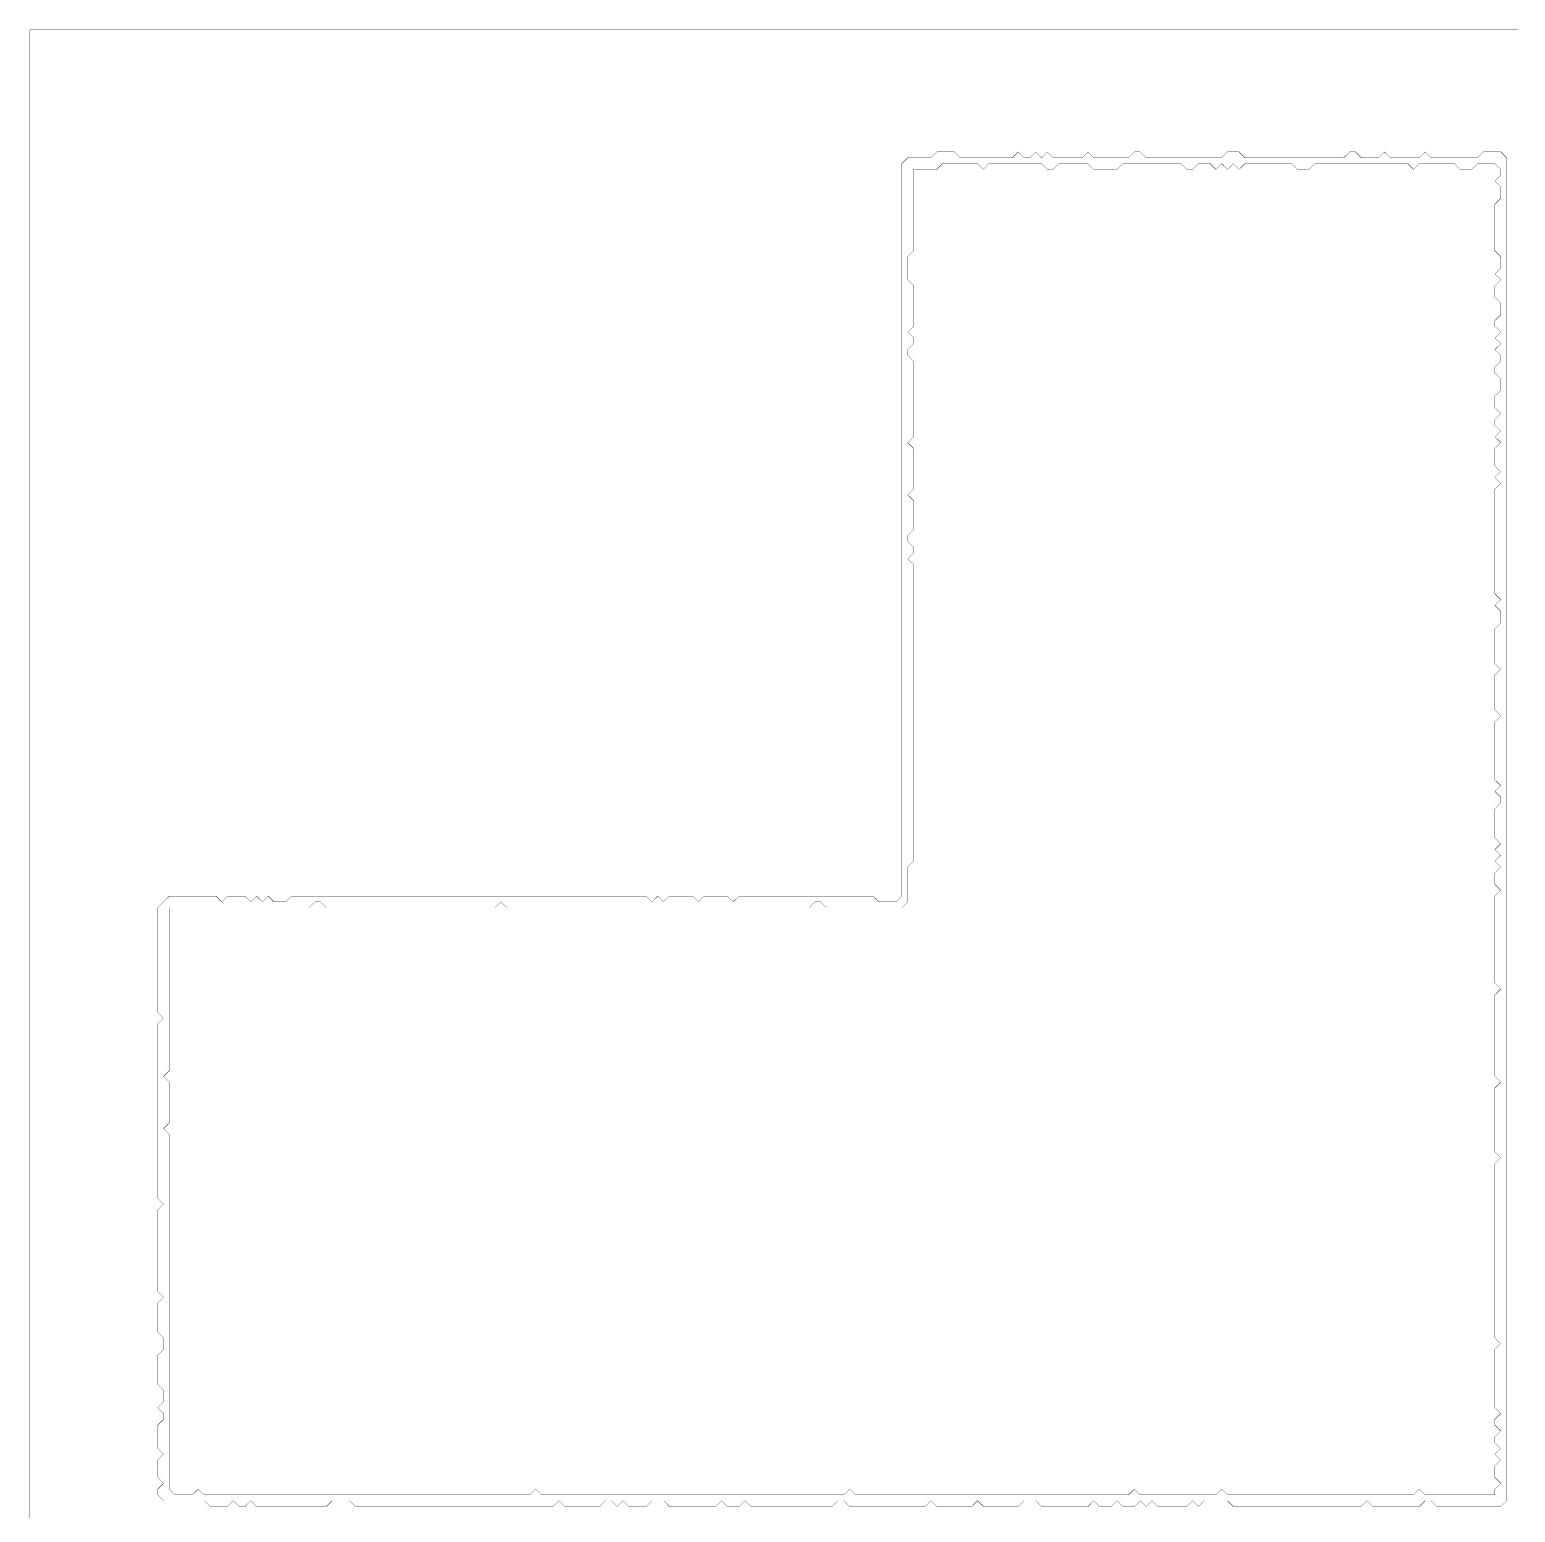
# Model space of a CAD drawing. Header units: metres. Extents: x 0 to 5248, y -5248 to 0.
# Drawn here: x 0 to 2624, y -2619 to 0 of the extents above; entities that cross this region are included whole.
import ezdxf

# ---------------------------------------------------------------- set-up
doc = ezdxf.new("R2010")
doc.units = ezdxf.units.M
doc.layers.add('conductor', color=1, linetype='Continuous')
doc.layers.add('substrate', color=5, linetype='Continuous')

msp = doc.modelspace()

# ---------------------------------------------------------------- linework, layer by layer
at = {"layer": 'conductor', "const_width": 0.5}
msp.add_lwpolyline([(1612.3, -236.2), (1602, -246.5), (1591.8, -246.5), (1581.5, -246.5), (1571.2, -246.5), (1561, -246.5), (1561, -256.7), (1561, -267), (1561, -277.3), (1561, -287.5), (1561, -297.8), (1561, -308.1), (1561, -318.4), (1561, -328.6), (1561, -338.9), (1561, -349.2), (1561, -359.4), (1561, -369.7), (1561, -380), (1561, -390.2), (1550.7, -400.5), (1550.7, -410.8), (1550.7, -421.1), (1550.7, -431.3), (1550.7, -441.6), (1561, -451.9), (1561, -462.1), (1561, -472.4), (1561, -482.7), (1561, -492.9), (1561, -503.2), (1561, -513.5), (1561, -523.7), (1550.7, -534), (1561, -544.3), (1561, -554.6), (1550.7, -564.8), (1550.7, -575.1), (1561, -585.4), (1561, -595.6), (1561, -605.9), (1561, -616.2), (1561, -626.4), (1561, -636.7), (1561, -647), (1561, -657.2), (1561, -667.5), (1561, -677.8), (1561, -688.1), (1561, -698.3), (1561, -708.6), (1561, -718.9), (1550.7, -729.1), (1561, -739.4), (1561, -749.7), (1561, -759.9), (1561, -770.2), (1561, -780.5), (1561, -790.8), (1561, -801), (1561, -811.3), (1550.7, -821.6), (1561, -831.8), (1561, -842.1), (1561, -852.4), (1561, -862.6), (1561, -872.9), (1561, -883.2), (1550.7, -893.4), (1550.7, -903.7), (1561, -914), (1561, -924.3), (1550.7, -934.5), (1561, -944.8), (1561, -955.1), (1561, -965.3), (1561, -975.6), (1561, -985.9), (1561, -996.1), (1561, -1006.4), (1561, -1016.7), (1561, -1027), (1561, -1037.2), (1561, -1047.5), (1561, -1057.8), (1561, -1068), (1561, -1078.3), (1561, -1088.6), (1561, -1098.8), (1561, -1109.1), (1561, -1119.4), (1561, -1129.6), (1561, -1139.9), (1561, -1150.2), (1561, -1160.5), (1561, -1170.7), (1561, -1181), (1561, -1191.3), (1561, -1201.5), (1561, -1211.8), (1561, -1222.1), (1561, -1232.3), (1561, -1242.6), (1561, -1252.9), (1561, -1263.2), (1561, -1273.4), (1561, -1283.7), (1561, -1294), (1561, -1304.2), (1561, -1314.5), (1561, -1324.8), (1561, -1335), (1561, -1345.3), (1561, -1355.6), (1561, -1365.8), (1561, -1376.1), (1561, -1386.4), (1561, -1396.7), (1561, -1406.9), (1561, -1417.2), (1561, -1427.5), (1561, -1437.7), (1561, -1448), (1561, -1458.3), (1561, -1468.5), (1550.7, -1478.8), (1550.7, -1489.1), (1550.7, -1499.4), (1550.7, -1509.6), (1550.7, -1519.9), (1550.7, -1530.2), (1550.7, -1540.4), (1540.4, -1550.7), (1530.2, -1550.7), (1519.9, -1550.7), (1509.6, -1550.7), (1499.4, -1550.7), (1489.1, -1550.7), (1478.8, -1550.7), (1468.5, -1550.7), (1458.3, -1550.7), (1448, -1550.7), (1437.7, -1550.7), (1427.5, -1550.7), (1417.2, -1550.7), (1406.9, -1550.7), (1396.7, -1540.4), (1386.4, -1540.4), (1376.1, -1550.7), (1365.8, -1550.7), (1355.6, -1550.7), (1345.3, -1550.7), (1335, -1550.7), (1324.8, -1550.7), (1314.5, -1550.7), (1304.2, -1550.7), (1294, -1550.7), (1283.7, -1550.7), (1273.4, -1550.7), (1263.2, -1550.7), (1252.9, -1550.7), (1242.6, -1550.7), (1232.3, -1550.7), (1222.1, -1550.7), (1211.8, -1550.7), (1201.5, -1550.7), (1191.3, -1550.7), (1181, -1550.7), (1170.7, -1550.7), (1160.5, -1550.7), (1150.2, -1550.7), (1139.9, -1550.7), (1129.6, -1550.7), (1119.4, -1550.7), (1109.1, -1550.7), (1098.8, -1550.7), (1088.6, -1550.7), (1078.3, -1550.7), (1068, -1550.7), (1057.8, -1550.7), (1047.5, -1550.7), (1037.2, -1550.7), (1027, -1550.7), (1016.7, -1550.7), (1006.4, -1550.7), (996.1, -1550.7), (985.9, -1550.7), (975.6, -1550.7), (965.3, -1550.7), (955.1, -1550.7), (944.8, -1550.7), (934.5, -1550.7), (924.3, -1550.7), (914, -1550.7), (903.7, -1550.7), (893.4, -1550.7), (883.2, -1550.7), (872.9, -1550.7), (862.6, -1550.7), (852.4, -1550.7), (842.1, -1550.7), (831.8, -1540.4), (821.6, -1550.7), (811.3, -1550.7), (801, -1550.7), (790.8, -1550.7), (780.5, -1550.7), (770.2, -1550.7), (759.9, -1550.7), (749.7, -1550.7), (739.4, -1550.7), (729.1, -1550.7), (718.9, -1550.7), (708.6, -1550.7), (698.3, -1550.7), (688.1, -1550.7), (677.8, -1550.7), (667.5, -1550.7), (657.2, -1550.7), (647, -1550.7), (636.7, -1550.7), (626.4, -1550.7), (616.2, -1550.7), (605.9, -1550.7), (595.6, -1550.7), (585.4, -1550.7), (575.1, -1550.7), (564.8, -1550.7), (554.6, -1550.7), (544.3, -1550.7), (534, -1550.7), (523.7, -1550.7), (513.5, -1540.4), (503.2, -1540.4), (492.9, -1550.7), (482.7, -1550.7), (472.4, -1550.7), (462.1, -1550.7), (451.9, -1550.7), (441.6, -1550.7), (431.3, -1550.7), (421.1, -1550.7), (410.8, -1550.7), (400.5, -1550.7), (390.2, -1550.7), (380, -1550.7), (369.7, -1550.7), (359.4, -1550.7), (349.2, -1550.7), (338.9, -1550.7), (328.6, -1550.7), (318.4, -1550.7), (308.1, -1550.7), (297.8, -1550.7), (287.5, -1550.7), (277.3, -1550.7), (267, -1550.7), (256.7, -1550.7), (246.5, -1550.7), (246.5, -1561), (246.5, -1571.2), (246.5, -1581.5), (246.5, -1591.8), (246.5, -1602), (246.5, -1612.3), (246.5, -1622.6), (246.5, -1632.9), (246.5, -1643.1), (246.5, -1653.4), (246.5, -1663.7), (246.5, -1673.9), (246.5, -1684.2), (246.5, -1694.5), (246.5, -1704.7), (246.5, -1715), (246.5, -1725.3), (246.5, -1735.6), (246.5, -1745.8), (246.5, -1756.1), (246.5, -1766.4), (246.5, -1776.6), (246.5, -1786.9), (246.5, -1797.2), (246.5, -1807.4), (246.5, -1817.7), (246.5, -1828), (246.5, -1838.2), (236.2, -1848.5), (246.5, -1858.8), (246.5, -1869.1), (246.5, -1879.3), (246.5, -1889.6), (246.5, -1899.9), (246.5, -1910.1), (246.5, -1920.4), (246.5, -1930.7), (236.2, -1940.9), (246.5, -1951.2), (246.5, -1961.5), (246.5, -1971.8), (246.5, -1982), (246.5, -1992.3), (246.5, -2002.6), (246.5, -2012.8), (246.5, -2023.1), (246.5, -2033.4), (246.5, -2043.6), (246.5, -2053.9), (246.5, -2064.2), (246.5, -2074.4), (246.5, -2084.7), (246.5, -2095), (246.5, -2105.3), (246.5, -2115.5), (246.5, -2125.8), (246.5, -2136.1), (246.5, -2146.3), (246.5, -2156.6), (246.5, -2166.9), (246.5, -2177.1), (246.5, -2187.4), (246.5, -2197.7), (246.5, -2207.9), (246.5, -2218.2), (246.5, -2228.5), (246.5, -2238.8), (246.5, -2249), (246.5, -2259.3), (246.5, -2269.6), (246.5, -2279.8), (246.5, -2290.1), (246.5, -2300.4), (246.5, -2310.6), (246.5, -2320.9), (246.5, -2331.2), (246.5, -2341.5), (246.5, -2351.7), (246.5, -2362), (246.5, -2372.3), (246.5, -2382.5), (246.5, -2392.8), (246.5, -2403.1), (246.5, -2413.3), (246.5, -2423.6), (246.5, -2433.9), (246.5, -2444.1), (246.5, -2454.4), (246.5, -2464.7), (246.5, -2475), (246.5, -2485.2), (246.5, -2495.5), (246.5, -2505.8), (246.5, -2516), (246.5, -2526.3), (246.5, -2536.6), (246.5, -2546.8), (246.5, -2557.1), (246.5, -2567.4), (246.5, -2577.7), (256.7, -2587.9), (267, -2587.9), (277.3, -2587.9), (287.5, -2587.9), (297.8, -2577.7), (308.1, -2587.9), (318.4, -2587.9), (328.6, -2587.9), (338.9, -2587.9), (349.2, -2587.9), (359.4, -2587.9), (369.7, -2587.9), (380, -2587.9), (390.2, -2587.9), (400.5, -2587.9), (410.8, -2587.9), (421.1, -2587.9), (431.3, -2587.9), (441.6, -2587.9), (451.9, -2587.9), (462.1, -2587.9), (472.4, -2587.9), (482.7, -2587.9), (492.9, -2587.9), (503.2, -2587.9), (513.5, -2587.9), (523.7, -2587.9), (534, -2587.9), (544.3, -2587.9), (554.6, -2587.9), (564.8, -2587.9), (575.1, -2587.9), (585.4, -2587.9), (595.6, -2587.9), (605.9, -2587.9), (616.2, -2587.9), (626.4, -2587.9), (636.7, -2587.9), (647, -2587.9), (657.2, -2587.9), (667.5, -2587.9), (677.8, -2587.9), (688.1, -2587.9), (698.3, -2587.9), (708.6, -2587.9), (718.9, -2587.9), (729.1, -2587.9), (739.4, -2587.9), (749.7, -2587.9), (759.9, -2587.9), (770.2, -2587.9), (780.5, -2587.9), (790.8, -2587.9), (801, -2587.9), (811.3, -2587.9), (821.6, -2587.9), (831.8, -2587.9), (842.1, -2587.9), (852.4, -2587.9), (862.6, -2587.9), (872.9, -2587.9), (883.2, -2587.9), (893.4, -2577.7), (903.7, -2587.9), (914, -2587.9), (924.3, -2587.9), (934.5, -2587.9), (944.8, -2587.9), (955.1, -2587.9), (965.3, -2587.9), (975.6, -2587.9), (985.9, -2587.9), (996.1, -2587.9), (1006.4, -2587.9), (1016.7, -2587.9), (1027, -2587.9), (1037.2, -2587.9), (1047.5, -2587.9), (1057.8, -2587.9), (1068, -2587.9), (1078.3, -2587.9), (1088.6, -2587.9), (1098.8, -2587.9), (1109.1, -2587.9), (1119.4, -2587.9), (1129.6, -2587.9), (1139.9, -2587.9), (1150.2, -2587.9), (1160.5, -2587.9), (1170.7, -2587.9), (1181, -2587.9), (1191.3, -2587.9), (1201.5, -2587.9), (1211.8, -2587.9), (1222.1, -2587.9), (1232.3, -2587.9), (1242.6, -2587.9), (1252.9, -2587.9), (1263.2, -2587.9), (1273.4, -2587.9), (1283.7, -2587.9), (1294, -2587.9), (1304.2, -2587.9), (1314.5, -2587.9), (1324.8, -2587.9), (1335, -2587.9), (1345.3, -2587.9), (1355.6, -2587.9), (1365.8, -2587.9), (1376.1, -2587.9), (1386.4, -2587.9), (1396.7, -2587.9), (1406.9, -2587.9), (1417.2, -2587.9), (1427.5, -2587.9), (1437.7, -2587.9), (1448, -2577.7), (1458.3, -2587.9), (1468.5, -2587.9), (1478.8, -2587.9), (1489.1, -2587.9), (1499.4, -2587.9), (1509.6, -2587.9), (1519.9, -2587.9), (1530.2, -2587.9), (1540.4, -2587.9), (1550.7, -2587.9), (1561, -2587.9), (1571.2, -2587.9), (1581.5, -2587.9), (1591.8, -2587.9), (1602, -2587.9), (1612.3, -2587.9), (1622.6, -2587.9), (1632.9, -2587.9), (1643.1, -2587.9), (1653.4, -2587.9), (1663.7, -2587.9), (1673.9, -2587.9), (1684.2, -2587.9), (1694.5, -2587.9), (1704.7, -2587.9), (1715, -2587.9), (1725.3, -2587.9), (1735.6, -2587.9), (1745.8, -2587.9), (1756.1, -2587.9), (1766.4, -2587.9), (1776.6, -2587.9), (1786.9, -2587.9), (1797.2, -2587.9), (1807.4, -2587.9), (1817.7, -2587.9), (1828, -2587.9), (1838.2, -2587.9), (1848.5, -2587.9), (1858.8, -2587.9), (1869.1, -2587.9), (1879.3, -2587.9), (1889.6, -2587.9), (1899.9, -2587.9), (1910.1, -2587.9), (1920.4, -2587.9), (1930.7, -2587.9), (1940.9, -2587.9), (1951.2, -2577.7), (1961.5, -2587.9), (1971.8, -2587.9), (1982, -2587.9), (1992.3, -2587.9), (2002.6, -2587.9), (2012.8, -2587.9), (2023.1, -2587.9), (2033.4, -2587.9), (2043.6, -2587.9), (2053.9, -2587.9), (2064.2, -2587.9), (2074.4, -2587.9), (2084.7, -2587.9), (2095, -2587.9), (2105.3, -2577.7), (2115.5, -2587.9), (2125.8, -2587.9), (2136.1, -2587.9), (2146.3, -2587.9), (2156.6, -2587.9), (2166.9, -2587.9), (2177.1, -2587.9), (2187.4, -2587.9), (2197.7, -2587.9), (2207.9, -2587.9), (2218.2, -2587.9), (2228.5, -2587.9), (2238.8, -2587.9), (2249, -2587.9), (2259.3, -2587.9), (2269.6, -2587.9), (2279.8, -2587.9), (2290.1, -2587.9), (2300.4, -2587.9), (2310.6, -2587.9), (2320.9, -2587.9), (2331.2, -2587.9), (2341.5, -2587.9), (2351.7, -2587.9), (2362, -2587.9), (2372.3, -2587.9), (2382.5, -2587.9), (2392.8, -2587.9), (2403.1, -2587.9), (2413.3, -2587.9), (2423.6, -2587.9), (2433.9, -2587.9), (2444.1, -2587.9), (2454.4, -2577.7), (2464.7, -2587.9), (2475, -2587.9), (2485.2, -2587.9), (2495.5, -2587.9), (2505.8, -2587.9), (2516, -2587.9), (2526.3, -2587.9), (2536.6, -2587.9), (2546.8, -2587.9), (2557.1, -2587.9), (2567.4, -2587.9), (2577.7, -2587.9), (2587.9, -2587.9), (2587.9, -2577.7), (2598.2, -2567.4), (2587.9, -2557.1), (2587.9, -2546.8), (2587.9, -2536.6), (2598.2, -2526.3), (2587.9, -2516), (2598.2, -2505.8), (2587.9, -2495.5), (2587.9, -2485.2), (2598.2, -2475), (2587.9, -2464.7), (2587.9, -2454.4), (2598.2, -2444.1), (2587.9, -2433.9), (2587.9, -2423.6), (2587.9, -2413.3), (2587.9, -2403.1), (2587.9, -2392.8), (2587.9, -2382.5), (2587.9, -2372.3), (2587.9, -2362), (2587.9, -2351.7), (2587.9, -2341.5), (2587.9, -2331.2), (2598.2, -2320.9), (2587.9, -2310.6), (2587.9, -2300.4), (2587.9, -2290.1), (2587.9, -2279.8), (2587.9, -2269.6), (2587.9, -2259.3), (2587.9, -2249), (2587.9, -2238.8), (2587.9, -2228.5), (2587.9, -2218.2), (2587.9, -2207.9), (2587.9, -2197.7), (2587.9, -2187.4), (2587.9, -2177.1), (2587.9, -2166.9), (2587.9, -2156.6), (2587.9, -2146.3), (2587.9, -2136.1), (2587.9, -2125.8), (2587.9, -2115.5), (2587.9, -2105.3), (2587.9, -2095), (2587.9, -2084.7), (2587.9, -2074.4), (2587.9, -2064.2), (2587.9, -2053.9), (2587.9, -2043.6), (2587.9, -2033.4), (2587.9, -2023.1), (2587.9, -2012.8), (2587.9, -2002.6), (2598.2, -1992.3), (2587.9, -1982), (2587.9, -1971.8), (2587.9, -1961.5), (2587.9, -1951.2), (2587.9, -1940.9), (2587.9, -1930.7), (2587.9, -1920.4), (2587.9, -1910.1), (2587.9, -1899.9), (2587.9, -1889.6), (2587.9, -1879.3), (2587.9, -1869.1), (2598.2, -1858.8), (2587.9, -1848.5), (2587.9, -1838.2), (2587.9, -1828), (2587.9, -1817.7), (2587.9, -1807.4), (2587.9, -1797.2), (2587.9, -1786.9), (2587.9, -1776.6), (2587.9, -1766.4), (2587.9, -1756.1), (2587.9, -1745.8), (2587.9, -1735.6), (2587.9, -1725.3), (2587.9, -1715), (2587.9, -1704.7), (2598.2, -1694.5), (2587.9, -1684.2), (2587.9, -1673.9), (2587.9, -1663.7), (2587.9, -1653.4), (2587.9, -1643.1), (2587.9, -1632.9), (2587.9, -1622.6), (2587.9, -1612.3), (2587.9, -1602), (2587.9, -1591.8), (2587.9, -1581.5), (2587.9, -1571.2), (2587.9, -1561), (2587.9, -1550.7), (2587.9, -1540.4), (2587.9, -1530.2), (2598.2, -1519.9), (2587.9, -1509.6), (2587.9, -1499.4), (2587.9, -1489.1), (2598.2, -1478.8), (2587.9, -1468.5), (2598.2, -1458.3), (2587.9, -1448), (2598.2, -1437.7), (2587.9, -1427.5), (2587.9, -1417.2), (2587.9, -1406.9), (2587.9, -1396.7), (2587.9, -1386.4), (2587.9, -1376.1), (2598.2, -1365.8), (2598.2, -1355.6), (2587.9, -1345.3), (2598.2, -1335), (2587.9, -1324.8), (2587.9, -1314.5), (2587.9, -1304.2), (2587.9, -1294), (2587.9, -1283.7), (2587.9, -1273.4), (2587.9, -1263.2), (2587.9, -1252.9), (2587.9, -1242.6), (2587.9, -1232.3), (2587.9, -1222.1), (2598.2, -1211.8), (2587.9, -1201.5), (2587.9, -1191.3), (2587.9, -1181), (2587.9, -1170.7), (2587.9, -1160.5), (2587.9, -1150.2), (2587.9, -1139.9), (2598.2, -1129.6), (2587.9, -1119.4), (2587.9, -1109.1), (2587.9, -1098.8), (2587.9, -1088.6), (2587.9, -1078.3), (2587.9, -1068), (2587.9, -1057.8), (2598.2, -1047.5), (2598.2, -1037.2), (2598.2, -1027), (2587.9, -1016.7), (2598.2, -1006.4), (2587.9, -996.1), (2587.9, -985.9), (2587.9, -975.6), (2587.9, -965.3), (2587.9, -955.1), (2587.9, -944.8), (2587.9, -934.5), (2587.9, -924.3), (2587.9, -914), (2587.9, -903.7), (2587.9, -893.4), (2587.9, -883.2), (2587.9, -872.9), (2587.9, -862.6), (2587.9, -852.4), (2587.9, -842.1), (2587.9, -831.8), (2587.9, -821.6), (2587.9, -811.3), (2598.2, -801), (2587.9, -790.8), (2598.2, -780.5), (2587.9, -770.2), (2587.9, -759.9), (2587.9, -749.7), (2587.9, -739.4), (2598.2, -729.1), (2587.9, -718.9), (2598.2, -708.6), (2587.9, -698.3), (2587.9, -688.1), (2598.2, -677.8), (2587.9, -667.5), (2587.9, -657.2), (2587.9, -647), (2598.2, -636.7), (2598.2, -626.4), (2598.2, -616.2), (2587.9, -605.9), (2587.9, -595.6), (2598.2, -585.4), (2598.2, -575.1), (2587.9, -564.8), (2598.2, -554.6), (2587.9, -544.3), (2598.2, -534), (2587.9, -523.7), (2587.9, -513.5), (2598.2, -503.2), (2598.2, -492.9), (2598.2, -482.7), (2587.9, -472.4), (2587.9, -462.1), (2587.9, -451.9), (2598.2, -441.6), (2587.9, -431.3), (2598.2, -421.1), (2598.2, -410.8), (2598.2, -400.5), (2587.9, -390.2), (2587.9, -380), (2587.9, -369.7), (2587.9, -359.4), (2587.9, -349.2), (2587.9, -338.9), (2587.9, -328.6), (2587.9, -318.4), (2587.9, -308.1), (2598.2, -297.8), (2598.2, -287.5), (2598.2, -277.3), (2587.9, -267), (2598.2, -256.7), (2598.2, -246.5), (2587.9, -236.2), (2577.7, -236.2), (2567.4, -236.2), (2557.1, -236.2), (2546.8, -246.5), (2536.6, -246.5), (2526.3, -246.5), (2516, -236.2), (2505.8, -236.2), (2495.5, -236.2), (2485.2, -236.2), (2475, -236.2), (2464.7, -236.2), (2454.4, -236.2), (2444.1, -246.5), (2433.9, -236.2), (2423.6, -236.2), (2413.3, -236.2), (2403.1, -236.2), (2392.8, -236.2), (2382.5, -236.2), (2372.3, -236.2), (2362, -236.2), (2351.7, -236.2), (2341.5, -236.2), (2331.2, -236.2), (2320.9, -236.2), (2310.6, -236.2), (2300.4, -236.2), (2290.1, -236.2), (2279.8, -236.2), (2269.6, -236.2), (2259.3, -246.5), (2249, -246.5), (2238.8, -246.5), (2228.5, -236.2), (2218.2, -236.2), (2207.9, -236.2), (2197.7, -236.2), (2187.4, -236.2), (2177.1, -236.2), (2166.9, -236.2), (2156.6, -236.2), (2146.3, -236.2), (2136.1, -246.5), (2125.8, -236.2), (2115.5, -246.5), (2105.3, -236.2), (2095, -246.5), (2084.7, -236.2), (2074.4, -236.2), (2064.2, -236.2), (2053.9, -246.5), (2043.6, -246.5), (2033.4, -236.2), (2023.1, -236.2), (2012.8, -236.2), (2002.6, -236.2), (1992.3, -236.2), (1982, -236.2), (1971.8, -236.2), (1961.5, -236.2), (1951.2, -236.2), (1940.9, -236.2), (1930.7, -236.2), (1920.4, -246.5), (1910.1, -246.5), (1899.9, -246.5), (1889.6, -246.5), (1879.3, -246.5), (1869.1, -236.2), (1858.8, -236.2), (1848.5, -236.2), (1838.2, -236.2), (1828, -236.2), (1817.7, -236.2), (1807.4, -246.5), (1797.2, -246.5), (1786.9, -236.2), (1776.6, -236.2), (1766.4, -236.2), (1756.1, -236.2), (1745.8, -236.2), (1735.6, -236.2), (1725.3, -236.2), (1715, -236.2), (1704.7, -236.2), (1694.5, -236.2), (1684.2, -246.5), (1673.9, -236.2), (1663.7, -236.2), (1653.4, -236.2), (1643.1, -236.2), (1632.9, -236.2), (1622.6, -236.2)], close=True, dxfattribs=at)
at = {"layer": 'substrate', "const_width": 0.5}
msp.add_lwpolyline([(2629, 0), (2618.7, 0), (2608.5, 0), (2598.2, 0), (2587.9, 0), (2577.7, 0), (2567.4, 0), (2557.1, 0), (2546.8, 0), (2536.6, 0), (2526.3, 0), (2516, 0), (2505.8, 0), (2495.5, 0), (2485.2, 0), (2475, 0), (2464.7, 0), (2454.4, 0), (2444.1, 0), (2433.9, 0), (2423.6, 0), (2413.3, 0), (2403.1, 0), (2392.8, 0), (2382.5, 0), (2372.3, 0), (2362, 0), (2351.7, 0), (2341.5, 0), (2331.2, 0), (2320.9, 0), (2310.6, 0), (2300.4, 0), (2290.1, 0), (2279.8, 0), (2269.6, 0), (2259.3, 0), (2249, 0), (2238.8, 0), (2228.5, 0), (2218.2, 0), (2207.9, 0), (2197.7, 0), (2187.4, 0), (2177.1, 0), (2166.9, 0), (2156.6, 0), (2146.3, 0), (2136.1, 0), (2125.8, 0), (2115.5, 0), (2105.3, 0), (2095, 0), (2084.7, 0), (2074.4, 0), (2064.2, 0), (2053.9, 0), (2043.6, 0), (2033.4, 0), (2023.1, 0), (2012.8, 0), (2002.6, 0), (1992.3, 0), (1982, 0), (1971.8, 0), (1961.5, 0), (1951.2, 0), (1940.9, 0), (1930.7, 0), (1920.4, 0), (1910.1, 0), (1899.9, 0), (1889.6, 0), (1879.3, 0), (1869.1, 0), (1858.8, 0), (1848.5, 0), (1838.2, 0), (1828, 0), (1817.7, 0), (1807.4, 0), (1797.2, 0), (1786.9, 0), (1776.6, 0), (1766.4, 0), (1756.1, 0), (1745.8, 0), (1735.6, 0), (1725.3, 0), (1715, 0), (1704.7, 0), (1694.5, 0), (1684.2, 0), (1673.9, 0), (1663.7, 0), (1653.4, 0), (1643.1, 0), (1632.9, 0), (1622.6, 0), (1612.3, 0), (1602, 0), (1591.8, 0), (1581.5, 0), (1571.2, 0), (1561, 0), (1550.7, 0), (1540.4, 0), (1530.2, 0), (1519.9, 0), (1509.6, 0), (1499.4, 0), (1489.1, 0), (1478.8, 0), (1468.5, 0), (1458.3, 0), (1448, 0), (1437.7, 0), (1427.5, 0), (1417.2, 0), (1406.9, 0), (1396.7, 0), (1386.4, 0), (1376.1, 0), (1365.8, 0), (1355.6, 0), (1345.3, 0), (1335, 0), (1324.8, 0), (1314.5, 0), (1304.2, 0), (1294, 0), (1283.7, 0), (1273.4, 0), (1263.2, 0), (1252.9, 0), (1242.6, 0), (1232.3, 0), (1222.1, 0), (1211.8, 0), (1201.5, 0), (1191.3, 0), (1181, 0), (1170.7, 0), (1160.5, 0), (1150.2, 0), (1139.9, 0), (1129.6, 0), (1119.4, 0), (1109.1, 0), (1098.8, 0), (1088.6, 0), (1078.3, 0), (1068, 0), (1057.8, 0), (1047.5, 0), (1037.2, 0), (1027, 0), (1016.7, 0), (1006.4, 0), (996.1, 0), (985.9, 0), (975.6, 0), (965.3, 0), (955.1, 0), (944.8, 0), (934.5, 0), (924.3, 0), (914, 0), (903.7, 0), (893.4, 0), (883.2, 0), (872.9, 0), (862.6, 0), (852.4, 0), (842.1, 0), (831.8, 0), (821.6, 0), (811.3, 0), (801, 0), (790.8, 0), (780.5, 0), (770.2, 0), (759.9, 0), (749.7, 0), (739.4, 0), (729.1, 0), (718.9, 0), (708.6, 0), (698.3, 0), (688.1, 0), (677.8, 0), (667.5, 0), (657.2, 0), (647, 0), (636.7, 0), (626.4, 0), (616.2, 0), (605.9, 0), (595.6, 0), (585.4, 0), (575.1, 0), (564.8, 0), (554.6, 0), (544.3, 0), (534, 0), (523.7, 0), (513.5, 0), (503.2, 0), (492.9, 0), (482.7, 0), (472.4, 0), (462.1, 0), (451.9, 0), (441.6, 0), (431.3, 0), (421.1, 0), (410.8, 0), (400.5, 0), (390.2, 0), (380, 0), (369.7, 0), (359.4, 0), (349.2, 0), (338.9, 0), (328.6, 0), (318.4, 0), (308.1, 0), (297.8, 0), (287.5, 0), (277.3, 0), (267, 0), (256.7, 0), (246.5, 0), (236.2, 0), (225.9, 0), (215.7, 0), (205.4, 0), (195.1, 0), (184.9, 0), (174.6, 0), (164.3, 0), (154, 0), (143.8, 0), (133.5, 0), (123.2, 0), (113, 0), (102.7, 0), (92.4, 0), (82.2, 0), (71.9, 0), (61.6, 0), (51.3, 0), (41.1, 0), (30.8, 0), (20.5, 0), (10.3, 0), (0, 0), (0, -10.3), (0, -20.5), (0, -30.8), (0, -41.1), (0, -51.3), (0, -61.6), (0, -71.9), (0, -82.2), (0, -92.4), (0, -102.7), (0, -113), (0, -123.2), (0, -133.5), (0, -143.8), (0, -154), (0, -164.3), (0, -174.6), (0, -184.9), (0, -195.1), (0, -205.4), (0, -215.7), (0, -225.9), (0, -236.2), (0, -246.5), (0, -256.7), (0, -267), (0, -277.3), (0, -287.5), (0, -297.8), (0, -308.1), (0, -318.4), (0, -328.6), (0, -338.9), (0, -349.2), (0, -359.4), (0, -369.7), (0, -380), (0, -390.2), (0, -400.5), (0, -410.8), (0, -421.1), (0, -431.3), (0, -441.6), (0, -451.9), (0, -462.1), (0, -472.4), (0, -482.7), (0, -492.9), (0, -503.2), (0, -513.5), (0, -523.7), (0, -534), (0, -544.3), (0, -554.6), (0, -564.8), (0, -575.1), (0, -585.4), (0, -595.6), (0, -605.9), (0, -616.2), (0, -626.4), (0, -636.7), (0, -647), (0, -657.2), (0, -667.5), (0, -677.8), (0, -688.1), (0, -698.3), (0, -708.6), (0, -718.9), (0, -729.1), (0, -739.4), (0, -749.7), (0, -759.9), (0, -770.2), (0, -780.5), (0, -790.8), (0, -801), (0, -811.3), (0, -821.6), (0, -831.8), (0, -842.1), (0, -852.4), (0, -862.6), (0, -872.9), (0, -883.2), (0, -893.4), (0, -903.7), (0, -914), (0, -924.3), (0, -934.5), (0, -944.8), (0, -955.1), (0, -965.3), (0, -975.6), (0, -985.9), (0, -996.1), (0, -1006.4), (0, -1016.7), (0, -1027), (0, -1037.2), (0, -1047.5), (0, -1057.8), (0, -1068), (0, -1078.3), (0, -1088.6), (0, -1098.8), (0, -1109.1), (0, -1119.4), (0, -1129.6), (0, -1139.9), (0, -1150.2), (0, -1160.5), (0, -1170.7), (0, -1181), (0, -1191.3), (0, -1201.5), (0, -1211.8), (0, -1222.1), (0, -1232.3), (0, -1242.6), (0, -1252.9), (0, -1263.2), (0, -1273.4), (0, -1283.7), (0, -1294), (0, -1304.2), (0, -1314.5), (0, -1324.8), (0, -1335), (0, -1345.3), (0, -1355.6), (0, -1365.8), (0, -1376.1), (0, -1386.4), (0, -1396.7), (0, -1406.9), (0, -1417.2), (0, -1427.5), (0, -1437.7), (0, -1448), (0, -1458.3), (0, -1468.5), (0, -1478.8), (0, -1489.1), (0, -1499.4), (0, -1509.6), (0, -1519.9), (0, -1530.2), (0, -1540.4), (0, -1550.7), (0, -1561), (0, -1571.2), (0, -1581.5), (0, -1591.8), (0, -1602), (0, -1612.3), (0, -1622.6), (0, -1632.9), (0, -1643.1), (0, -1653.4), (0, -1663.7), (0, -1673.9), (0, -1684.2), (0, -1694.5), (0, -1704.7), (0, -1715), (0, -1725.3), (0, -1735.6), (0, -1745.8), (0, -1756.1), (0, -1766.4), (0, -1776.6), (0, -1786.9), (0, -1797.2), (0, -1807.4), (0, -1817.7), (0, -1828), (0, -1838.2), (0, -1848.5), (0, -1858.8), (0, -1869.1), (0, -1879.3), (0, -1889.6), (0, -1899.9), (0, -1910.1), (0, -1920.4), (0, -1930.7), (0, -1940.9), (0, -1951.2), (0, -1961.5), (0, -1971.8), (0, -1982), (0, -1992.3), (0, -2002.6), (0, -2012.8), (0, -2023.1), (0, -2033.4), (0, -2043.6), (0, -2053.9), (0, -2064.2), (0, -2074.4), (0, -2084.7), (0, -2095), (0, -2105.3), (0, -2115.5), (0, -2125.8), (0, -2136.1), (0, -2146.3), (0, -2156.6), (0, -2166.9), (0, -2177.1), (0, -2187.4), (0, -2197.7), (0, -2207.9), (0, -2218.2), (0, -2228.5), (0, -2238.8), (0, -2249), (0, -2259.3), (0, -2269.6), (0, -2279.8), (0, -2290.1), (0, -2300.4), (0, -2310.6), (0, -2320.9), (0, -2331.2), (0, -2341.5), (0, -2351.7), (0, -2362), (0, -2372.3), (0, -2382.5), (0, -2392.8), (0, -2403.1), (0, -2413.3), (0, -2423.6), (0, -2433.9), (0, -2444.1), (0, -2454.4), (0, -2464.7), (0, -2475), (0, -2485.2), (0, -2495.5), (0, -2505.8), (0, -2516), (0, -2526.3), (0, -2536.6), (0, -2546.8), (0, -2557.1), (0, -2567.4), (0, -2577.7), (0, -2587.9), (0, -2598.2), (0, -2608.5), (0, -2618.7), (0, -2629)], dxfattribs=at)
msp.add_lwpolyline([(1591.8, -225.9), (1602, -215.7), (1612.3, -215.7), (1622.6, -215.7), (1632.9, -215.7), (1643.1, -225.9), (1653.4, -225.9), (1663.7, -225.9), (1673.9, -225.9), (1684.2, -225.9), (1694.5, -225.9), (1704.7, -225.9), (1715, -225.9), (1725.3, -225.9), (1735.6, -225.9), (1745.8, -215.7), (1756.1, -225.9), (1766.4, -225.9), (1776.6, -215.7), (1786.9, -225.9), (1797.2, -215.7), (1807.4, -225.9), (1817.7, -225.9), (1828, -225.9), (1838.2, -225.9), (1848.5, -225.9), (1858.8, -225.9), (1869.1, -215.7), (1879.3, -225.9), (1889.6, -225.9), (1899.9, -225.9), (1910.1, -225.9), (1920.4, -225.9), (1930.7, -225.9), (1940.9, -225.9), (1951.2, -215.7), (1961.5, -215.7), (1971.8, -225.9), (1982, -225.9), (1992.3, -225.9), (2002.6, -225.9), (2012.8, -225.9), (2023.1, -225.9), (2033.4, -225.9), (2043.6, -225.9), (2053.9, -225.9), (2064.2, -225.9), (2074.4, -225.9), (2084.7, -225.9), (2095, -225.9), (2105.3, -225.9), (2115.5, -215.7), (2125.8, -215.7), (2136.1, -215.7), (2146.3, -225.9), (2156.6, -225.9), (2166.9, -225.9), (2177.1, -225.9), (2187.4, -225.9), (2197.7, -225.9), (2207.9, -225.9), (2218.2, -225.9), (2228.5, -225.9), (2238.8, -225.9), (2249, -225.9), (2259.3, -225.9), (2269.6, -225.9), (2279.8, -225.9), (2290.1, -225.9), (2300.4, -225.9), (2310.6, -225.9), (2320.9, -225.9), (2331.2, -215.7), (2341.5, -215.7), (2351.7, -225.9), (2362, -225.9), (2372.3, -225.9), (2382.5, -225.9), (2392.8, -215.7), (2403.1, -225.9), (2413.3, -225.9), (2423.6, -225.9), (2433.9, -225.9), (2444.1, -225.9), (2454.4, -225.9), (2464.7, -215.7), (2475, -225.9), (2485.2, -225.9), (2495.5, -225.9), (2505.8, -225.9), (2516, -225.9), (2526.3, -225.9), (2536.6, -225.9), (2546.8, -225.9), (2557.1, -225.9), (2567.4, -215.7), (2577.7, -215.7), (2587.9, -215.7), (2598.2, -215.7), (2608.5, -225.9), (2608.5, -236.2), (2608.5, -246.5), (2608.5, -256.7), (2608.5, -267), (2608.5, -277.3), (2608.5, -287.5), (2608.5, -297.8), (2608.5, -308.1), (2608.5, -318.4), (2608.5, -328.6), (2608.5, -338.9), (2608.5, -349.2), (2608.5, -359.4), (2608.5, -369.7), (2608.5, -380), (2608.5, -390.2), (2608.5, -400.5), (2608.5, -410.8), (2608.5, -421.1), (2608.5, -431.3), (2608.5, -441.6), (2608.5, -451.9), (2608.5, -462.1), (2608.5, -472.4), (2608.5, -482.7), (2608.5, -492.9), (2608.5, -503.2), (2608.5, -513.5), (2608.5, -523.7), (2608.5, -534), (2608.5, -544.3), (2608.5, -554.6), (2608.5, -564.8), (2608.5, -575.1), (2608.5, -585.4), (2608.5, -595.6), (2608.5, -605.9), (2608.5, -616.2), (2608.5, -626.4), (2608.5, -636.7), (2608.5, -647), (2608.5, -657.2), (2608.5, -667.5), (2608.5, -677.8), (2608.5, -688.1), (2608.5, -698.3), (2608.5, -708.6), (2608.5, -718.9), (2608.5, -729.1), (2608.5, -739.4), (2608.5, -749.7), (2608.5, -759.9), (2608.5, -770.2), (2608.5, -780.5), (2608.5, -790.8), (2608.5, -801), (2608.5, -811.3), (2608.5, -821.6), (2608.5, -831.8), (2608.5, -842.1), (2608.5, -852.4), (2608.5, -862.6), (2608.5, -872.9), (2608.5, -883.2), (2608.5, -893.4), (2608.5, -903.7), (2608.5, -914), (2608.5, -924.3), (2608.5, -934.5), (2608.5, -944.8), (2608.5, -955.1), (2608.5, -965.3), (2608.5, -975.6), (2608.5, -985.9), (2608.5, -996.1), (2608.5, -1006.4), (2608.5, -1016.7), (2608.5, -1027), (2608.5, -1037.2), (2608.5, -1047.5), (2608.5, -1057.8), (2608.5, -1068), (2608.5, -1078.3), (2608.5, -1088.6), (2608.5, -1098.8), (2608.5, -1109.1), (2608.5, -1119.4), (2608.5, -1129.6), (2608.5, -1139.9), (2608.5, -1150.2), (2608.5, -1160.5), (2608.5, -1170.7), (2608.5, -1181), (2608.5, -1191.3), (2608.5, -1201.5), (2608.5, -1211.8), (2608.5, -1222.1), (2608.5, -1232.3), (2608.5, -1242.6), (2608.5, -1252.9), (2608.5, -1263.2), (2608.5, -1273.4), (2608.5, -1283.7), (2608.5, -1294), (2608.5, -1304.2), (2608.5, -1314.5), (2608.5, -1324.8), (2608.5, -1335), (2608.5, -1345.3), (2608.5, -1355.6), (2608.5, -1365.8), (2608.5, -1376.1), (2608.5, -1386.4), (2608.5, -1396.7), (2608.5, -1406.9), (2608.5, -1417.2), (2608.5, -1427.5), (2608.5, -1437.7), (2608.5, -1448), (2608.5, -1458.3), (2608.5, -1468.5), (2608.5, -1478.8), (2608.5, -1489.1), (2608.5, -1499.4), (2608.5, -1509.6), (2608.5, -1519.9), (2608.5, -1530.2), (2608.5, -1540.4), (2608.5, -1550.7), (2608.5, -1561), (2608.5, -1571.2), (2608.5, -1581.5), (2608.5, -1591.8), (2608.5, -1602), (2608.5, -1612.3), (2608.5, -1622.6), (2608.5, -1632.9), (2608.5, -1643.1), (2608.5, -1653.4), (2608.5, -1663.7), (2608.5, -1673.9), (2608.5, -1684.2), (2608.5, -1694.5), (2608.5, -1704.7), (2608.5, -1715), (2608.5, -1725.3), (2608.5, -1735.6), (2608.5, -1745.8), (2608.5, -1756.1), (2608.5, -1766.4), (2608.5, -1776.6), (2608.5, -1786.9), (2608.5, -1797.2), (2608.5, -1807.4), (2608.5, -1817.7), (2608.5, -1828), (2608.5, -1838.2), (2608.5, -1848.5), (2608.5, -1858.8), (2608.5, -1869.1), (2608.5, -1879.3), (2608.5, -1889.6), (2608.5, -1899.9), (2608.5, -1910.1), (2608.5, -1920.4), (2608.5, -1930.7), (2608.5, -1940.9), (2608.5, -1951.2), (2608.5, -1961.5), (2608.5, -1971.8), (2608.5, -1982), (2608.5, -1992.3), (2608.5, -2002.6), (2608.5, -2012.8), (2608.5, -2023.1), (2608.5, -2033.4), (2608.5, -2043.6), (2608.5, -2053.9), (2608.5, -2064.2), (2608.5, -2074.4), (2608.5, -2084.7), (2608.5, -2095), (2608.5, -2105.3), (2608.5, -2115.5), (2608.5, -2125.8), (2608.5, -2136.1), (2608.5, -2146.3), (2608.5, -2156.6), (2608.5, -2166.9), (2608.5, -2177.1), (2608.5, -2187.4), (2608.5, -2197.7), (2608.5, -2207.9), (2608.5, -2218.2), (2608.5, -2228.5), (2608.5, -2238.8), (2608.5, -2249), (2608.5, -2259.3), (2608.5, -2269.6), (2608.5, -2279.8), (2608.5, -2290.1), (2608.5, -2300.4), (2608.5, -2310.6), (2608.5, -2320.9), (2608.5, -2331.2), (2608.5, -2341.5), (2608.5, -2351.7), (2608.5, -2362), (2608.5, -2372.3), (2608.5, -2382.5), (2608.5, -2392.8), (2608.5, -2403.1), (2608.5, -2413.3), (2608.5, -2423.6), (2608.5, -2433.9), (2608.5, -2444.1), (2608.5, -2454.4), (2608.5, -2464.7), (2608.5, -2475), (2608.5, -2485.2), (2608.5, -2495.5), (2608.5, -2505.8), (2608.5, -2516), (2608.5, -2526.3), (2608.5, -2536.6), (2608.5, -2546.8), (2608.5, -2557.1), (2608.5, -2567.4), (2608.5, -2577.7), (2608.5, -2587.9), (2608.5, -2598.2), (2598.2, -2608.5), (2587.9, -2608.5), (2577.7, -2608.5), (2567.4, -2608.5), (2557.1, -2608.5), (2546.8, -2608.5), (2536.6, -2608.5), (2526.3, -2608.5), (2516, -2608.5), (2505.8, -2608.5), (2495.5, -2608.5), (2485.2, -2608.5), (2475, -2598.2), (2464.7, -2598.2), (2454.4, -2608.5), (2444.1, -2608.5), (2433.9, -2608.5), (2423.6, -2608.5), (2413.3, -2608.5), (2403.1, -2608.5), (2392.8, -2608.5), (2382.5, -2608.5), (2372.3, -2608.5), (2362, -2598.2), (2351.7, -2608.5), (2341.5, -2608.5), (2331.2, -2608.5), (2320.9, -2608.5), (2310.6, -2608.5), (2300.4, -2608.5), (2290.1, -2608.5), (2279.8, -2608.5), (2269.6, -2608.5), (2259.3, -2608.5), (2249, -2608.5), (2238.8, -2608.5), (2228.5, -2608.5), (2218.2, -2608.5), (2207.9, -2608.5), (2197.7, -2608.5), (2187.4, -2608.5), (2177.1, -2608.5), (2166.9, -2608.5), (2156.6, -2608.5), (2146.3, -2608.5), (2136.1, -2608.5), (2125.8, -2608.5), (2115.5, -2598.2), (2105.3, -2598.2), (2095, -2598.2), (2084.7, -2598.2), (2074.4, -2598.2), (2064.2, -2608.5), (2053.9, -2598.2), (2043.6, -2608.5), (2033.4, -2608.5), (2023.1, -2608.5), (2012.8, -2608.5), (2002.6, -2608.5), (1992.3, -2608.5), (1982, -2598.2), (1971.8, -2608.5), (1961.5, -2598.2), (1951.2, -2608.5), (1940.9, -2608.5), (1930.7, -2608.5), (1920.4, -2598.2), (1910.1, -2608.5), (1899.9, -2608.5), (1889.6, -2608.5), (1879.3, -2598.2), (1869.1, -2608.5), (1858.8, -2608.5), (1848.5, -2608.5), (1838.2, -2608.5), (1828, -2608.5), (1817.7, -2608.5), (1807.4, -2608.5), (1797.2, -2608.5), (1786.9, -2608.5), (1776.6, -2598.2), (1766.4, -2598.2), (1756.1, -2598.2), (1745.8, -2608.5), (1735.6, -2608.5), (1725.3, -2608.5), (1715, -2608.5), (1704.7, -2608.5), (1694.5, -2608.5), (1684.2, -2608.5), (1673.9, -2598.2), (1663.7, -2608.5), (1653.4, -2608.5), (1643.1, -2608.5), (1632.9, -2608.5), (1622.6, -2608.5), (1612.3, -2608.5), (1602, -2608.5), (1591.8, -2598.2), (1581.5, -2608.5), (1571.2, -2608.5), (1561, -2608.5), (1550.7, -2608.5), (1540.4, -2608.5), (1530.2, -2608.5), (1519.9, -2608.5), (1509.6, -2608.5), (1499.4, -2608.5), (1489.1, -2608.5), (1478.8, -2608.5), (1468.5, -2608.5), (1458.3, -2608.5), (1448, -2608.5), (1437.7, -2598.2), (1427.5, -2598.2), (1417.2, -2608.5), (1406.9, -2608.5), (1396.7, -2608.5), (1386.4, -2608.5), (1376.1, -2608.5), (1365.8, -2608.5), (1355.6, -2608.5), (1345.3, -2608.5), (1335, -2608.5), (1324.8, -2608.5), (1314.5, -2608.5), (1304.2, -2608.5), (1294, -2608.5), (1283.7, -2608.5), (1273.4, -2608.5), (1263.2, -2598.2), (1252.9, -2608.5), (1242.6, -2608.5), (1232.3, -2608.5), (1222.1, -2598.2), (1211.8, -2608.5), (1201.5, -2608.5), (1191.3, -2608.5), (1181, -2608.5), (1170.7, -2608.5), (1160.5, -2608.5), (1150.2, -2608.5), (1139.9, -2608.5), (1129.6, -2608.5), (1119.4, -2598.2), (1109.1, -2598.2), (1098.8, -2598.2), (1088.6, -2608.5), (1078.3, -2608.5), (1068, -2608.5), (1057.8, -2608.5), (1047.5, -2598.2), (1037.2, -2608.5), (1027, -2598.2), (1016.7, -2598.2), (1006.4, -2608.5), (996.1, -2608.5), (985.9, -2608.5), (975.6, -2608.5), (965.3, -2608.5), (955.1, -2608.5), (944.8, -2608.5), (934.5, -2598.2), (924.3, -2608.5), (914, -2608.5), (903.7, -2608.5), (893.4, -2608.5), (883.2, -2608.5), (872.9, -2608.5), (862.6, -2608.5), (852.4, -2608.5), (842.1, -2608.5), (831.8, -2608.5), (821.6, -2608.5), (811.3, -2608.5), (801, -2608.5), (790.8, -2608.5), (780.5, -2608.5), (770.2, -2608.5), (759.9, -2608.5), (749.7, -2608.5), (739.4, -2608.5), (729.1, -2608.5), (718.9, -2608.5), (708.6, -2608.5), (698.3, -2608.5), (688.1, -2608.5), (677.8, -2608.5), (667.5, -2608.5), (657.2, -2608.5), (647, -2608.5), (636.7, -2608.5), (626.4, -2608.5), (616.2, -2608.5), (605.9, -2608.5), (595.6, -2608.5), (585.4, -2608.5), (575.1, -2608.5), (564.8, -2598.2), (554.6, -2598.2), (544.3, -2598.2), (534, -2598.2), (523.7, -2608.5), (513.5, -2608.5), (503.2, -2608.5), (492.9, -2608.5), (482.7, -2608.5), (472.4, -2608.5), (462.1, -2608.5), (451.9, -2608.5), (441.6, -2608.5), (431.3, -2608.5), (421.1, -2608.5), (410.8, -2608.5), (400.5, -2608.5), (390.2, -2598.2), (380, -2608.5), (369.7, -2608.5), (359.4, -2598.2), (349.2, -2608.5), (338.9, -2608.5), (328.6, -2608.5), (318.4, -2608.5), (308.1, -2598.2), (297.8, -2598.2), (287.5, -2598.2), (277.3, -2598.2), (267, -2598.2), (256.7, -2598.2), (246.5, -2598.2), (236.2, -2598.2), (225.9, -2587.9), (225.9, -2577.7), (236.2, -2567.4), (225.9, -2557.1), (225.9, -2546.8), (225.9, -2536.6), (225.9, -2526.3), (236.2, -2516), (225.9, -2505.8), (225.9, -2495.5), (225.9, -2485.2), (225.9, -2475), (225.9, -2464.7), (236.2, -2454.4), (236.2, -2444.1), (225.9, -2433.9), (236.2, -2423.6), (236.2, -2413.3), (236.2, -2403.1), (225.9, -2392.8), (225.9, -2382.5), (225.9, -2372.3), (225.9, -2362), (225.9, -2351.7), (225.9, -2341.5), (236.2, -2331.2), (236.2, -2320.9), (236.2, -2310.6), (225.9, -2300.4), (225.9, -2290.1), (225.9, -2279.8), (225.9, -2269.6), (225.9, -2259.3), (225.9, -2249), (236.2, -2238.8), (225.9, -2228.5), (225.9, -2218.2), (225.9, -2207.9), (225.9, -2197.7), (225.9, -2187.4), (225.9, -2177.1), (225.9, -2166.9), (225.9, -2156.6), (225.9, -2146.3), (225.9, -2136.1), (225.9, -2125.8), (225.9, -2115.5), (225.9, -2105.3), (225.9, -2095), (225.9, -2084.7), (236.2, -2074.4), (225.9, -2064.2), (225.9, -2053.9), (225.9, -2043.6), (225.9, -2033.4), (225.9, -2023.1), (225.9, -2012.8), (225.9, -2002.6), (225.9, -1992.3), (225.9, -1982), (225.9, -1971.8), (225.9, -1961.5), (225.9, -1951.2), (225.9, -1940.9), (225.9, -1930.7), (225.9, -1920.4), (225.9, -1910.1), (225.9, -1899.9), (225.9, -1889.6), (225.9, -1879.3), (225.9, -1869.1), (225.9, -1858.8), (225.9, -1848.5), (225.9, -1838.2), (225.9, -1828), (225.9, -1817.7), (225.9, -1807.4), (225.9, -1797.2), (225.9, -1786.9), (225.9, -1776.6), (225.9, -1766.4), (225.9, -1756.1), (236.2, -1745.8), (225.9, -1735.6), (225.9, -1725.3), (225.9, -1715), (225.9, -1704.7), (225.9, -1694.5), (225.9, -1684.2), (225.9, -1673.9), (225.9, -1663.7), (225.9, -1653.4), (225.9, -1643.1), (225.9, -1632.9), (225.9, -1622.6), (225.9, -1612.3), (225.9, -1602), (225.9, -1591.8), (225.9, -1581.5), (225.9, -1571.2), (225.9, -1561), (225.9, -1550.7), (236.2, -1540.4), (246.5, -1530.2), (256.7, -1530.2), (267, -1530.2), (277.3, -1530.2), (287.5, -1530.2), (297.8, -1530.2), (308.1, -1530.2), (318.4, -1530.2), (328.6, -1530.2), (338.9, -1540.4), (349.2, -1530.2), (359.4, -1530.2), (369.7, -1530.2), (380, -1530.2), (390.2, -1540.4), (400.5, -1530.2), (410.8, -1540.4), (421.1, -1530.2), (431.3, -1540.4), (441.6, -1540.4), (451.9, -1540.4), (462.1, -1530.2), (472.4, -1530.2), (482.7, -1530.2), (492.9, -1530.2), (503.2, -1530.2), (513.5, -1530.2), (523.7, -1530.2), (534, -1530.2), (544.3, -1530.2), (554.6, -1530.2), (564.8, -1530.2), (575.1, -1530.2), (585.4, -1530.2), (595.6, -1530.2), (605.9, -1530.2), (616.2, -1530.2), (626.4, -1530.2), (636.7, -1530.2), (647, -1530.2), (657.2, -1530.2), (667.5, -1530.2), (677.8, -1530.2), (688.1, -1530.2), (698.3, -1530.2), (708.6, -1530.2), (718.9, -1530.2), (729.1, -1530.2), (739.4, -1530.2), (749.7, -1530.2), (759.9, -1530.2), (770.2, -1530.2), (780.5, -1530.2), (790.8, -1530.2), (801, -1530.2), (811.3, -1530.2), (821.6, -1530.2), (831.8, -1530.2), (842.1, -1530.2), (852.4, -1530.2), (862.6, -1530.2), (872.9, -1530.2), (883.2, -1530.2), (893.4, -1530.2), (903.7, -1530.2), (914, -1530.2), (924.3, -1530.2), (934.5, -1530.2), (944.8, -1530.2), (955.1, -1530.2), (965.3, -1530.2), (975.6, -1530.2), (985.9, -1530.2), (996.1, -1530.2), (1006.4, -1530.2), (1016.7, -1530.2), (1027, -1530.2), (1037.2, -1530.2), (1047.5, -1530.2), (1057.8, -1530.2), (1068, -1530.2), (1078.3, -1530.2), (1088.6, -1530.2), (1098.8, -1540.4), (1109.1, -1530.2), (1119.4, -1540.4), (1129.6, -1530.2), (1139.9, -1530.2), (1150.2, -1530.2), (1160.5, -1530.2), (1170.7, -1530.2), (1181, -1540.4), (1191.3, -1530.2), (1201.5, -1530.2), (1211.8, -1530.2), (1222.1, -1530.2), (1232.3, -1530.2), (1242.6, -1540.4), (1252.9, -1530.2), (1263.2, -1530.2), (1273.4, -1530.2), (1283.7, -1530.2), (1294, -1530.2), (1304.2, -1530.2), (1314.5, -1530.2), (1324.8, -1530.2), (1335, -1530.2), (1345.3, -1530.2), (1355.6, -1530.2), (1365.8, -1530.2), (1376.1, -1530.2), (1386.4, -1530.2), (1396.7, -1530.2), (1406.9, -1530.2), (1417.2, -1530.2), (1427.5, -1530.2), (1437.7, -1530.2), (1448, -1530.2), (1458.3, -1530.2), (1468.5, -1530.2), (1478.8, -1530.2), (1489.1, -1530.2), (1499.4, -1540.4), (1509.6, -1540.4), (1519.9, -1540.4), (1530.2, -1540.4), (1540.4, -1530.2), (1540.4, -1519.9), (1540.4, -1509.6), (1540.4, -1499.4), (1540.4, -1489.1), (1540.4, -1478.8), (1540.4, -1468.5), (1540.4, -1458.3), (1540.4, -1448), (1540.4, -1437.7), (1540.4, -1427.5), (1540.4, -1417.2), (1540.4, -1406.9), (1540.4, -1396.7), (1540.4, -1386.4), (1540.4, -1376.1), (1540.4, -1365.8), (1540.4, -1355.6), (1540.4, -1345.3), (1540.4, -1335), (1540.4, -1324.8), (1540.4, -1314.5), (1540.4, -1304.2), (1540.4, -1294), (1540.4, -1283.7), (1540.4, -1273.4), (1540.4, -1263.2), (1540.4, -1252.9), (1540.4, -1242.6), (1540.4, -1232.3), (1540.4, -1222.1), (1540.4, -1211.8), (1540.4, -1201.5), (1540.4, -1191.3), (1540.4, -1181), (1540.4, -1170.7), (1540.4, -1160.5), (1540.4, -1150.2), (1540.4, -1139.9), (1540.4, -1129.6), (1540.4, -1119.4), (1540.4, -1109.1), (1540.4, -1098.8), (1540.4, -1088.6), (1540.4, -1078.3), (1540.4, -1068), (1540.4, -1057.8), (1540.4, -1047.5), (1540.4, -1037.2), (1540.4, -1027), (1540.4, -1016.7), (1540.4, -1006.4), (1540.4, -996.1), (1540.4, -985.9), (1540.4, -975.6), (1540.4, -965.3), (1540.4, -955.1), (1540.4, -944.8), (1540.4, -934.5), (1540.4, -924.3), (1540.4, -914), (1540.4, -903.7), (1540.4, -893.4), (1540.4, -883.2), (1540.4, -872.9), (1540.4, -862.6), (1540.4, -852.4), (1540.4, -842.1), (1540.4, -831.8), (1540.4, -821.6), (1540.4, -811.3), (1540.4, -801), (1540.4, -790.8), (1540.4, -780.5), (1540.4, -770.2), (1540.4, -759.9), (1540.4, -749.7), (1540.4, -739.4), (1540.4, -729.1), (1540.4, -718.9), (1540.4, -708.6), (1540.4, -698.3), (1540.4, -688.1), (1540.4, -677.8), (1540.4, -667.5), (1540.4, -657.2), (1540.4, -647), (1540.4, -636.7), (1540.4, -626.4), (1540.4, -616.2), (1540.4, -605.9), (1540.4, -595.6), (1540.4, -585.4), (1540.4, -575.1), (1540.4, -564.8), (1540.4, -554.6), (1540.4, -544.3), (1540.4, -534), (1540.4, -523.7), (1540.4, -513.5), (1540.4, -503.2), (1540.4, -492.9), (1540.4, -482.7), (1540.4, -472.4), (1540.4, -462.1), (1540.4, -451.9), (1540.4, -441.6), (1540.4, -431.3), (1540.4, -421.1), (1540.4, -410.8), (1540.4, -400.5), (1540.4, -390.2), (1540.4, -380), (1540.4, -369.7), (1540.4, -359.4), (1540.4, -349.2), (1540.4, -338.9), (1540.4, -328.6), (1540.4, -318.4), (1540.4, -308.1), (1540.4, -297.8), (1540.4, -287.5), (1540.4, -277.3), (1540.4, -267), (1540.4, -256.7), (1540.4, -246.5), (1540.4, -236.2), (1550.7, -225.9), (1561, -225.9), (1571.2, -225.9), (1581.5, -225.9)], close=True, dxfattribs=at)

doc.saveas('drawing.dxf')
